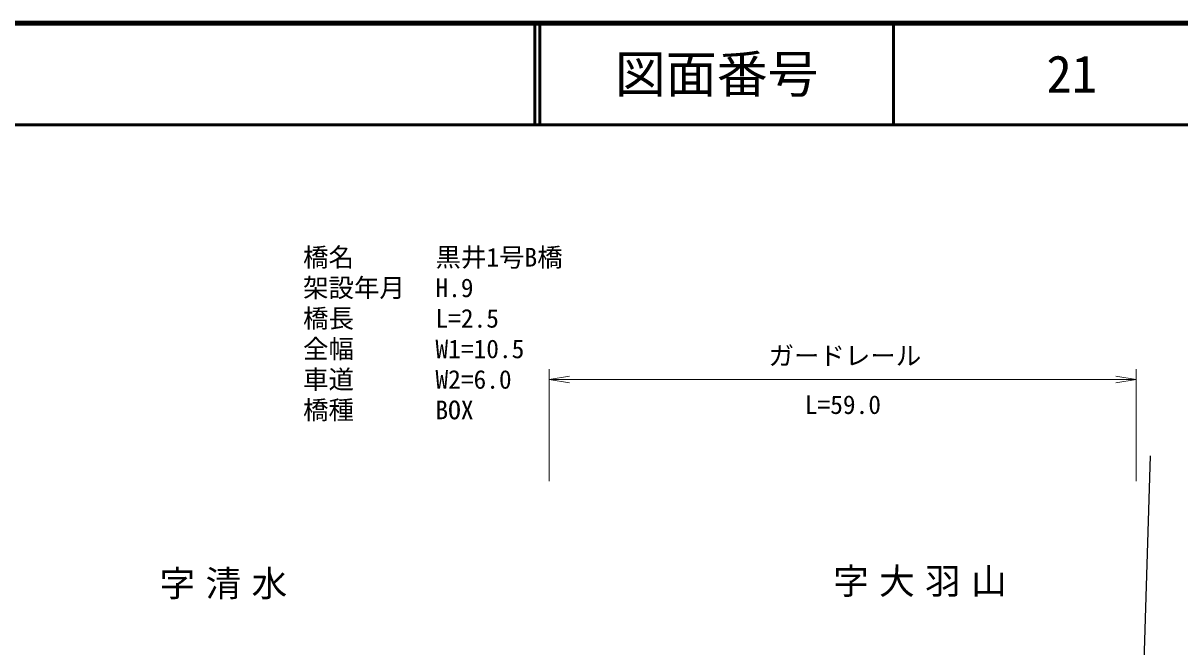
# Model space of a CAD drawing. Units: millimetres, scale not verified. Extents: x 40000 to 680000, y 20000 to 380000.
# Drawn here: x 458509 to 572105, y 318726 to 380000 of the extents above; entities that cross this region are included whole.
import ezdxf
from ezdxf.enums import TextEntityAlignment as Align

# ---------------------------------------------------------------- set-up
doc = ezdxf.new("R2010")
doc.units = ezdxf.units.MM
doc.header["$LTSCALE"] = 1000
for name, color, linetype, lineweight in [('M-BMK-HTXT', 7, 'Continuous', 13), ('M-BMK-OTRS', 5, 'Continuous', 25), ('M-STR-HTXT', 7, 'Continuous', 13), ('M-TTL', 2, 'Continuous', 140), ('M-TTL-LINE', 7, 'Continuous', 50)]:
    doc.layers.add(name, color=color, linetype=linetype, lineweight=lineweight)
doc.layers.add('M-TTL-TXT', color=7, linetype='Continuous')
doc.styles.add('ＭＳ ゴシック', font='')
doc.styles.get('ＭＳ ゴシック').set_extended_font_data('MS Gothic')

# ---------------------------------------------------------------- blocks, each defined once
blk = doc.blocks.new('open_arrow')
at = {"color": 0, "linetype": 'Continuous', "lineweight": -2}
blk.add_lwpolyline([(7.5, 1.25), (0, 0), (7.5, -1.25)], dxfattribs=at)

msp = doc.modelspace()

# ---------------------------------------------------------------- linework, layer by layer
at = {"layer": 'M-BMK-OTRS'}
msp.add_line((569178, 337488), (567678, 287510), dxfattribs=at)
at = {"layer": 'M-STR-HTXT'}
for p, q in [((510176, 335000), (510176, 346000)), ((567808, 335000), (567808, 346000)), ((510176, 345000), (567808, 345000))]:
    msp.add_line(p, q, dxfattribs=at)
at = {"layer": 'M-TTL'}
msp.add_line((680000, 380000), (40000, 380000), dxfattribs=at)
at = {"layer": 'M-TTL-LINE'}
for p, q in [((508747, 380000), (508747, 370000)), ((509247, 380000), (509247, 370000)), ((543997, 380000), (543997, 370000)), ((40000, 370000), (680000, 370000))]:
    msp.add_line(p, q, dxfattribs=at)

# ---------------------------------------------------------------- block references
at = {"layer": 'M-STR-HTXT', "xscale": 267, "yscale": 267}
msp.add_blockref('open_arrow', (510176, 345000), dxfattribs=at)
at = {"layer": 'M-STR-HTXT', "xscale": 267, "yscale": 267, "rotation": 180}
msp.add_blockref('open_arrow', (567808, 345000), dxfattribs=at)

# ---------------------------------------------------------------- texts
at = {"layer": 'M-BMK-HTXT', "char_height": 2566, "attachment_point": 5, "style": 'ＭＳ ゴシック'}
for s, insert in [('\\T1.29;字清水', (478682, 324815)), ('\\T1.29;字大羽山', (547086, 325049))]:
    msp.add_mtext(s, dxfattribs=dict(at, insert=insert))
at = {"layer": 'M-STR-HTXT', "style": 'ＭＳ ゴシック'}
for s, p in [('橋名', (486000, 357000)), ('黒井1号B橋', (499000, 357000)), ('架設年月', (486000, 354000)), ('H.9', (499000, 354000)), ('橋長', (486000, 351000)), ('L=2.5', (499000, 351000)), ('全幅', (486000, 348000)), ('W1=10.5', (499000, 348000)), ('車道', (486000, 345000)), ('W2=6.0', (499000, 345000)), ('橋種', (486000, 342000)), ('BOX', (499000, 342000))]:
    msp.add_text(s, height=1833, dxfattribs=at).set_placement(p, align=Align.MIDDLE_LEFT)
msp.add_text('ガードレール', height=1833, dxfattribs=at).set_placement((539206, 347326), align=Align.MIDDLE_CENTER)
msp.add_text('L=59.0', height=1833, dxfattribs=at).set_placement((539013, 341056), align=Align.BOTTOM_CENTER)
at = {"layer": 'M-TTL-TXT', "style": 'ＭＳ ゴシック'}
for s, p in [('図面番号', (526622, 375000)), ('21', (561497, 375000))]:
    msp.add_text(s, height=3666, dxfattribs=at).set_placement(p, align=Align.MIDDLE_CENTER)

doc.saveas('drawing.dxf')
